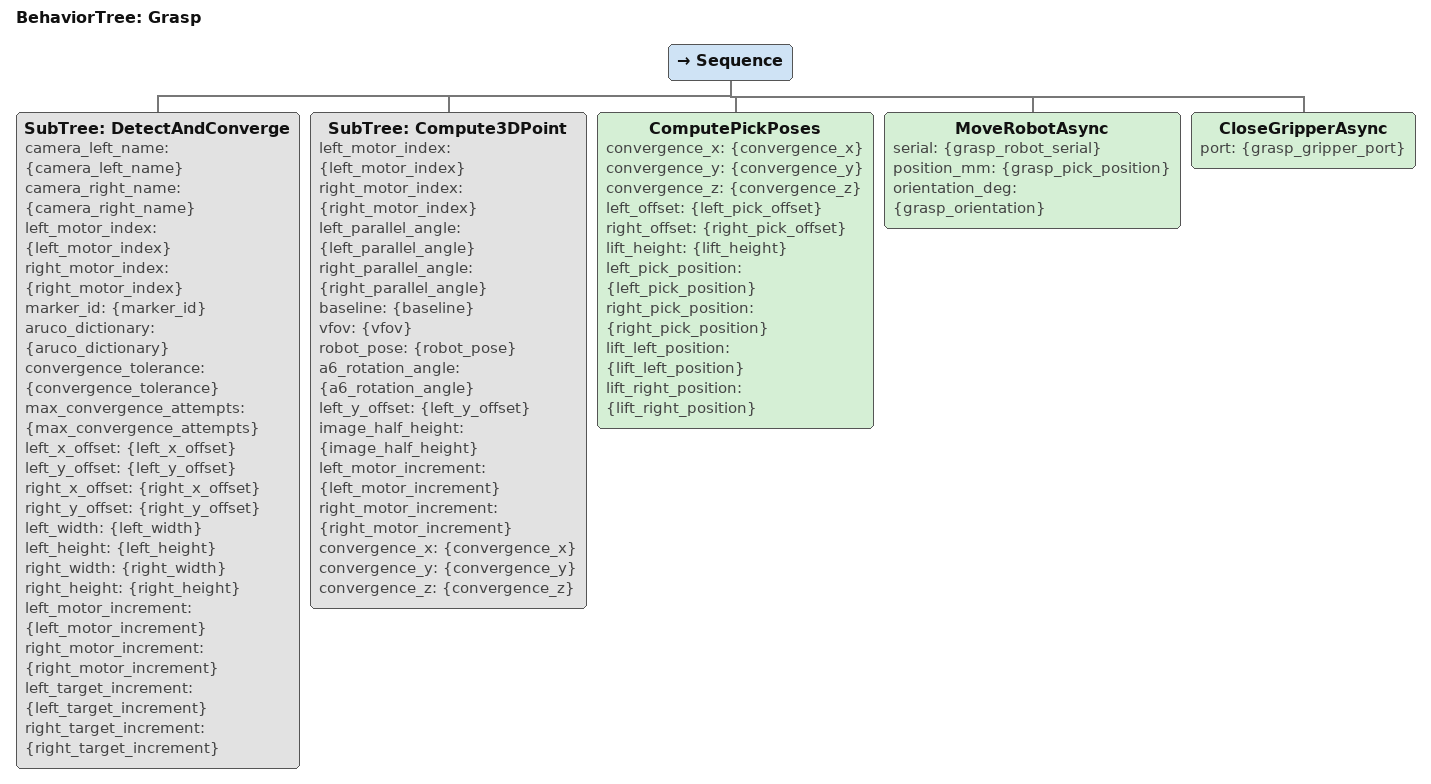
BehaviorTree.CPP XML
<?xml version="1.0" encoding="UTF-8"?>
<root BTCPP_format="4">

    <BehaviorTree ID="Grasp">
        <Sequence>
            <!-- Step 1: Detect and converge on target -->
            <SubTree ID="DetectAndConverge"
                     camera_left_name="{camera_left_name}"
                     camera_right_name="{camera_right_name}"
                     left_motor_index="{left_motor_index}"
                     right_motor_index="{right_motor_index}"
                     marker_id="{marker_id}"
                     aruco_dictionary="{aruco_dictionary}"
                     convergence_tolerance="{convergence_tolerance}"
                     max_convergence_attempts="{max_convergence_attempts}"
                     left_x_offset="{left_x_offset}"
                     left_y_offset="{left_y_offset}"
                     right_x_offset="{right_x_offset}"
                     right_y_offset="{right_y_offset}"
                     left_width="{left_width}" left_height="{left_height}"
                     right_width="{right_width}" right_height="{right_height}"
                     left_motor_increment="{left_motor_increment}"
                     right_motor_increment="{right_motor_increment}"
                     left_target_increment="{left_target_increment}"
                     right_target_increment="{right_target_increment}"/>

            <!-- Step 2: Compute 3D point -->
            <SubTree ID="Compute3DPoint"
                     left_motor_index="{left_motor_index}"
                     right_motor_index="{right_motor_index}"
                     left_parallel_angle="{left_parallel_angle}"
                     right_parallel_angle="{right_parallel_angle}"
                     baseline="{baseline}"
                     vfov="{vfov}"
                     robot_pose="{robot_pose}"
                     a6_rotation_angle="{a6_rotation_angle}"
                     left_y_offset="{left_y_offset}"
                     image_half_height="{image_half_height}"
                     left_motor_increment="{left_motor_increment}"
                     right_motor_increment="{right_motor_increment}"
                     convergence_x="{convergence_x}"
                     convergence_y="{convergence_y}"
                     convergence_z="{convergence_z}"/>

            <!-- Step 3: Compute pick poses for the arm -->
            <ComputePickPoses convergence_x="{convergence_x}"
                              convergence_y="{convergence_y}"
                              convergence_z="{convergence_z}"
                              left_offset="{left_pick_offset}"
                              right_offset="{right_pick_offset}"
                              lift_height="{lift_height}"
                              left_pick_position="{left_pick_position}"
                              right_pick_position="{right_pick_position}"
                              lift_left_position="{lift_left_position}"
                              lift_right_position="{lift_right_position}"/>

            <!-- Step 4: Move arm to pick position and close gripper -->
            <MoveRobotAsync serial="{grasp_robot_serial}"
                            position_mm="{grasp_pick_position}"
                            orientation_deg="{grasp_orientation}"/>
            <CloseGripperAsync port="{grasp_gripper_port}"/>
        </Sequence>
    </BehaviorTree>

</root>
